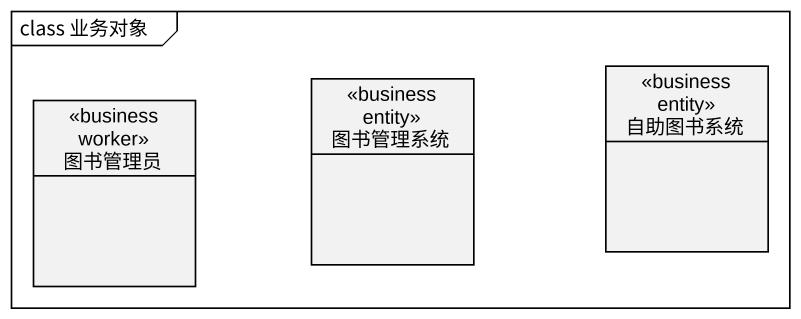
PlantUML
@startuml
mainframe class 业务对象
hide circle
hide empty members
class 图书管理员 <<business worker>>
class 图书管理系统 <<business entity>>
class 自助图书系统 <<business entity>>
@enduml
